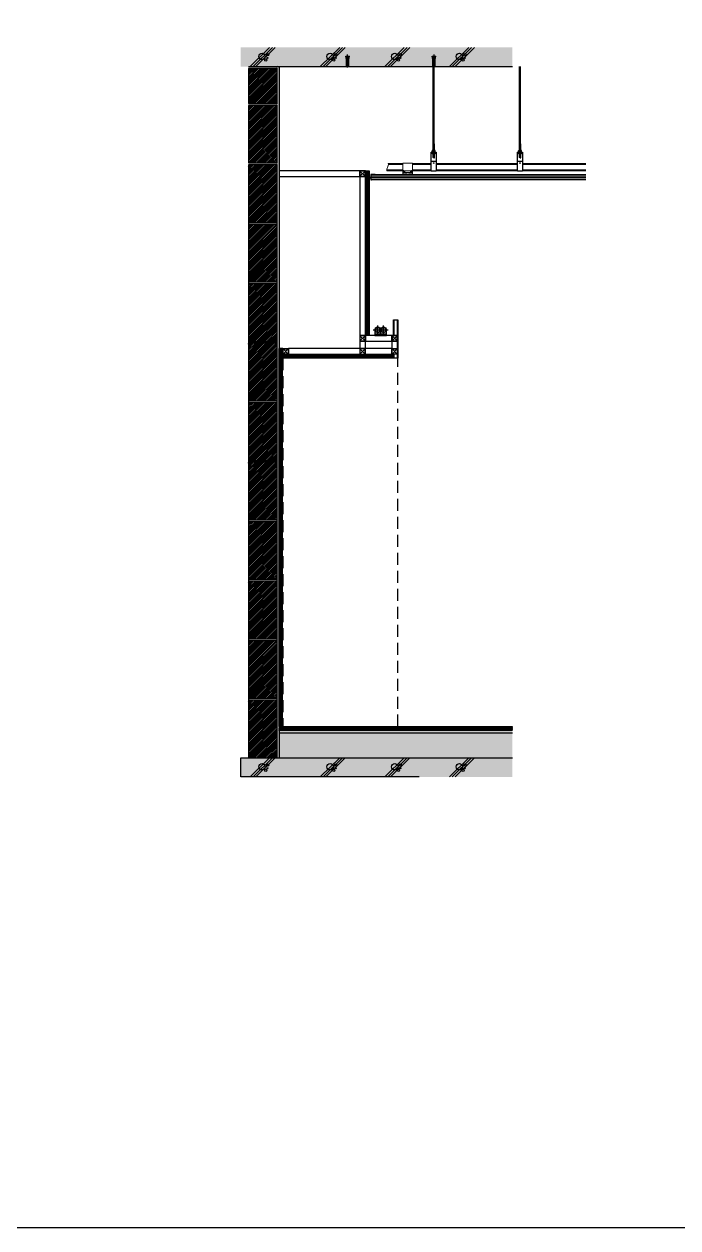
# Model space of a CAD drawing. Header units: millimetres. Extents: x -223175 to 287756, y -120611 to 352956.
# Drawn here: x 266269 to 269676, y 77684 to 83958 of the extents above; entities that cross this region are included whole.
import ezdxf
from ezdxf.lldxf.tags import DXFTag

# ---------------------------------------------------------------- set-up
doc = ezdxf.new("R2010")
doc.units = ezdxf.units.MM
doc.header["$LTSCALE"] = 50
doc.linetypes.add('DASHED2', pattern=[0.375, 0.25, -0.125])
doc.linetypes.add('HIDDEN2', pattern=[0.1875, 0.125, -0.0625])
doc.layers.get('DEFPOINTS').update_dxf_attribs({"color": 108})
for name, color, linetype in [('(IN)E-TEXT', 7, 'Continuous'), ('+Detail-line', 7, 'Continuous'), ('1', 1, 'CENTER'), ('10-HAT-EL', 253, 'Continuous'), ('10-LINE-EL', 3, 'Continuous'), ('COL', 2, 'Continuous'), ('CON', 2, 'Continuous'), ('CONC', 2, 'Continuous'), ('DE-251', 251, 'Continuous'), ('DE-253', 253, 'Continuous'), ('DE-DETAIL 4', 1, 'Continuous'), ('DE-DETAIL 5', 8, 'Continuous'), ('DE-F FIN', 7, 'Continuous'), ('DE_ETC', 250, 'Continuous'), ('DETAIL', 7, 'Continuous'), ('DETAIL-HAT', 252, 'Continuous'), ('ELE-HAT', 253, 'Continuous'), ('FIN', 5, 'Continuous'), ('I-CO-TEXT', 4, 'Continuous'), ('I-F-FIN', 144, 'Continuous'), ('I-HAT', 8, 'Continuous'), ('K-DETAIL', 6, 'Continuous'), ('plus-타일hat', 251, 'Continuous'), ('SC-FIN(G.B)', 4, 'Continuous'), ('SC-FIN(TILE)', 3, 'Continuous'), ('SC-HAT', 8, 'Continuous'), ('줄눈', 8, 'Continuous')]:
    doc.layers.add(name, color=color, linetype=linetype)
tags = doc.linetypes.add('CENTER', pattern=[50.8, 31.75, -6.35, 6.35, -6.35]).pattern_tags.tags
tags[10:11] = [DXFTag(74, 4), DXFTag(75, 0), DXFTag(340, '0'), DXFTag(46, 1.0), DXFTag(50, 0.0), DXFTag(44, 0.0), DXFTag(45, 0.0)]
tags[8:9] = [DXFTag(74, 4), DXFTag(75, 0), DXFTag(340, '0'), DXFTag(46, 1.0), DXFTag(50, 0.0), DXFTag(44, 0.0), DXFTag(45, 0.0)]
tags[6:7] = [DXFTag(74, 4), DXFTag(75, 0), DXFTag(340, '0'), DXFTag(46, 1.0), DXFTag(50, 0.0), DXFTag(44, 0.0), DXFTag(45, 0.0)]
tags[4:5] = [DXFTag(74, 4), DXFTag(75, 0), DXFTag(340, '0'), DXFTag(46, 1.0), DXFTag(50, 0.0), DXFTag(44, 0.0), DXFTag(45, 0.0)]
pattern_1 = [(37.5, (337, -3), (-0.25197, 7.7073), [0, -6.08, 0, -6.8, 0, -6.5]), (7.5, (337, -3), (7.0791, 11.28858), [0, -3.28, 0, -5.48, 0, -2.1]), (327.5, (332.08, -3), (12.45657, 0.02264), [0, -2, 0, -7.2, 0, -9.4]), (317.5, (332.08, -3), (12.0245, 3.5107), [0, -1, 0, -4.72, 0, -5.4])]
pattern_2 = [(37.5, (619.0503, -3), (-0.251973, 7.707295), [0, -6.08, 0, -6.8, 0, -6.5]), (7.5, (619.05, -3), (7.0791, 11.28858), [0, -3.28, 0, -5.48, 0, -2.1]), (327.5, (614.1303, -3), (12.45657, 0.022636), [0, -2, 0, -7.2, 0, -9.4]), (317.5, (614.13, -3), (12.0245, 3.5107), [0, -1, 0, -4.72, 0, -5.4])]

# ---------------------------------------------------------------- blocks, each defined once
blk = doc.blocks.new('A$C02406135')
at = {"layer": 'DE-251'}
for p, q in [((9, 0), (9, 67.6)), ((18, 58.9), (0, 58.9)), ((3, 40.9), (0, 58.9)), ((3, 12.9), (3, 40.9)), ((15, 40.9), (3, 40.9)), ((15, 12.9), (3, 12.9)), ((3, 4.9), (3, 10.9)), ((15, 10.9), (3, 10.9)), ((15, 4.9), (3, 4.9)), ((4, 10.9), (4, 12.9)), ((9, 40.9), (7, 58.9)), ((9, 40.9), (11, 58.9)), ((14, 10.9), (14, 12.9)), ((15, 40.9), (18, 58.9)), ((15, 12.9), (15, 40.9)), ((15, 4.9), (15, 10.9))]:
    blk.add_line(p, q, dxfattribs=at)
blk = doc.blocks.new('STL30')
at = {"layer": 'DE-DETAIL 4'}
blk.add_lwpolyline([(0, 0), (30, 0), (30, 30), (0, 30)], close=True, dxfattribs=at)
at = {"layer": 'DE-DETAIL 5'}
for p, q in [((28.4, 1.6), (1.6, 28.4)), ((1.6, 1.6), (28.4, 28.4))]:
    blk.add_line(p, q, dxfattribs=at)
blk.add_lwpolyline([(1.6, 1.6), (28.4, 1.6), (28.4, 28.4), (1.6, 28.4)], close=True, dxfattribs=at)
blk = doc.blocks.new('*U2544')
at = {"layer": 'DETAIL-HAT', "ltscale": 1.5}
h = blk.add_hatch(dxfattribs=at)
h.set_pattern_fill('AR-SAND', color=8, scale=4)
h.set_pattern_definition(pattern_1)
h.paths.add_polyline_path([(0, 9.5), (577, 9.5), (577, 0), (0, 0)])
at = {"color": 0}
blk.add_lwpolyline([(0, 9.5), (577, 9.5), (577, 0), (0, 0)], close=True, dxfattribs=at)
at = {"layer": 'DETAIL-HAT'}
for p, q in [((0, 7.5), (577, 7.5)), ((0, 2), (577, 2))]:
    blk.add_line(p, q, dxfattribs=at)
blk = doc.blocks.new('*U2545')
at = {"layer": 'DETAIL-HAT', "ltscale": 1.5}
h = blk.add_hatch(dxfattribs=at)
h.set_pattern_fill('AR-SAND', color=8, scale=4)
h.set_pattern_definition(pattern_1)
h.paths.add_polyline_path([(0, 9.5), (577, 9.5), (577, 0), (0, 0)])
at = {"color": 0}
blk.add_lwpolyline([(0, 9.5), (577, 9.5), (577, 0), (0, 0)], close=True, dxfattribs=at)
at = {"layer": 'DETAIL-HAT'}
for p, q in [((0, 7.5), (577, 7.5)), ((0, 2), (577, 2))]:
    blk.add_line(p, q, dxfattribs=at)
blk = doc.blocks.new('*U2546')
at = {"layer": 'DETAIL-HAT', "ltscale": 1.5}
h = blk.add_hatch(dxfattribs=at)
h.set_pattern_fill('AR-SAND', color=8, scale=4)
h.set_pattern_definition(pattern_2)
h.paths.add_polyline_path([(0, 9.5), (859.1, 9.5), (859.1, 0), (0, 0)])
at = {"color": 0}
blk.add_lwpolyline([(0, 9.5), (859.1, 9.5), (859.1, 0), (0, 0)], close=True, dxfattribs=at)
at = {"layer": 'DETAIL-HAT'}
for p, q in [((0, 7.5), (859.1, 7.5)), ((0, 2), (859.1, 2))]:
    blk.add_line(p, q, dxfattribs=at)
blk = doc.blocks.new('*U2547')
at = {"layer": 'DETAIL-HAT', "ltscale": 1.5}
h = blk.add_hatch(dxfattribs=at)
h.set_pattern_fill('AR-SAND', color=8, scale=4)
h.set_pattern_definition(pattern_2)
h.paths.add_polyline_path([(0, 9.5), (859.1, 9.5), (859.1, 0), (0, 0)])
at = {"color": 0}
blk.add_lwpolyline([(0, 9.5), (859.1, 9.5), (859.1, 0), (0, 0)], close=True, dxfattribs=at)
at = {"layer": 'DETAIL-HAT'}
for p, q in [((0, 7.5), (859.1, 7.5)), ((0, 2), (859.1, 2))]:
    blk.add_line(p, q, dxfattribs=at)
blk = doc.blocks.new('ERATYAEYE5')
at = {"layer": 'DE_ETC', "color": 8}
for p, q in [((178335.8, -128517.7), (178335.8, -128474.4)), ((178359.5, -128497.7), (178312.1, -128497.7))]:
    blk.add_line(p, q, dxfattribs=at)
at = {"layer": 'DE_ETC', "color": 5}
for p, q in [((178320.8, -128526.8), (178320.8, -128497.7)), ((178350.8, -128526.8), (178320.8, -128526.8)), ((178350.8, -128497.7), (178350.8, -128526.8))]:
    blk.add_line(p, q, dxfattribs=at)
at = {"layer": 'DE_ETC', "color": 1}
blk.add_line((178350.8, -128518), (178320.8, -128518), dxfattribs=at)
blk.add_circle((178335.8, -128497.7), 13.2, dxfattribs=at)
at = {"layer": 'DE_ETC', "color": 9}
blk.add_circle((178335.8, -128497.7), 12.4, dxfattribs=at)
at = {"layer": 'DE_ETC', "color": 5}
blk.add_arc((178335.8, -128497.7), 15, 0, 180, dxfattribs=at)

msp = doc.modelspace()

# ---------------------------------------------------------------- hatches: boundary and pattern name
h = msp.add_hatch()
h.set_pattern_fill('AR-SAND', color=8, scale=0.1, style=0)
h.set_pattern_definition([(37.5, (2703.968, 392405.6396), (-0.16000313, 4.894132373), [0, -3.8608, 0, -4.318, 0, -4.1275]), (7.5, (2703.968, 392405.6396), (4.49523283, 7.16825101), [0, -2.0828, 0, -3.4798, 0, -1.3335]), (327.5, (2700.844, 392405.6396), (7.909923702, 0.014371847), [0, -1.27, 0, -4.572, 0, -5.969]), (317.5, (2700.844, 392405.6396), (7.63556452, 2.22929323), [0, -0.635, 0, -2.9972, 0, -3.429])])
h.paths.add_polyline_path([(268813.1983, 80276.5695), (267597.5909, 80276.5695), (267597.5909, 80264.5695), (268813.1983, 80264.5695)])
at = {"layer": '10-HAT-EL'}
h = msp.add_hatch(dxfattribs=at)
h.set_pattern_fill('AR-SAND', color=256, scale=0.3, style=0)
h.set_pattern_definition([(37.5, (268050.521, 73352.355), (-0.48001, 14.682397), [0, -11.5824, 0, -12.954, 0, -12.3825]), (7.5, (268050.521, 73352.355), (13.4857, 21.504753), [0, -6.2484, 0, -10.4394, 0, -4.0005]), (327.5, (268041.148, 73352.355), (23.729771, 0.043116), [0, -3.81, 0, -13.716, 0, -17.907]), (317.5, (268041.148, 73352.355), (22.906694, 6.68788), [0, -1.905, 0, -8.9916, 0, -10.287])])
h.paths.add_polyline_path([(267587.5909, 83159.4695), (267587.5909, 83736.8766), (267597.5903, 83736.8766), (267597.5903, 83159.4695), (267597.5903, 80134.5621), (267587.5909, 80134.562)])
h = msp.add_hatch(dxfattribs=at)
h.set_pattern_fill('AR-SAND', color=256, scale=0.3, style=0)
h.set_pattern_definition([(37.5, (268050.521, 74399.905), (-0.48001, 14.682397), [0, -11.5824, 0, -12.954, 0, -12.3825]), (7.5, (268050.521, 74399.905), (13.4857, 21.50475), [0, -6.2484, 0, -10.4394, 0, -4.0005]), (327.5, (268041.148, 74399.905), (23.72977, 0.043116), [0, -3.81, 0, -13.716, 0, -17.907]), (317.5, (268041.148, 74399.905), (22.906694, 6.68788), [0, -1.905, 0, -8.9916, 0, -10.287])])
h.paths.add_polyline_path([(267597.5909, 80134.5659), (267597.591, 80264.5695), (268813.1983, 80264.5695), (268813.1983, 80134.5659)])
at = {"layer": 'I-F-FIN'}
h = msp.add_hatch(color=250, dxfattribs=at)
edge = h.paths.add_edge_path()
edge.add_line((268067.4902, 83194.0195), (268066.5902, 83194.0195))
edge.add_line((268066.5902, 83194.0195), (268066.5902, 83157.0195))
edge.add_line((268066.5902, 83157.0195), (268076.5902, 83157.0195))
edge.add_line((268076.5902, 83157.0195), (268076.5902, 83147.0195))
edge.add_line((268076.5902, 83147.0195), (268079.5902, 83147.0195))
edge.add_line((268079.5902, 83147.0195), (268079.5902, 83147.5195))
edge.add_line((268079.5902, 83147.5195), (268079.0127, 83147.5195))
edge.add_arc((268079.6833, 83149.818), 2.3944, 226.78440563, 253.73538423, ccw=False)
edge.add_arc((268079.3802, 83149.4095), 1.89, 180, 225, ccw=False)
edge.add_line((268077.4902, 83149.4095), (268077.4902, 83174.0195))
edge.add_line((268077.4902, 83174.0195), (268098.5902, 83174.0195))
edge.add_line((268098.5902, 83174.0195), (268098.5902, 83174.9195))
edge.add_line((268098.5902, 83174.9195), (268076.5902, 83174.9195))
edge.add_line((268076.5902, 83174.9195), (268076.5902, 83157.9195))
edge.add_line((268076.5902, 83157.9195), (268067.4902, 83157.9195))
edge.add_line((268067.4902, 83157.9195), (268067.4902, 83194.0195))
at = {"layer": 'I-HAT'}
h = msp.add_hatch(dxfattribs=at)
h.set_pattern_fill('ANSI31', color=256, scale=2, angle=180, style=0)
h.set_pattern_definition([(225, (227115.1257, 58922.6236), (4.4901281, -4.4901281), [])])
h.paths.add_polyline_path([(267587.5909, 83726.8766), (267437.5909, 83726.8766), (267437.5909, 83544.4626), (267587.5909, 83544.4626)])
h = msp.add_hatch(dxfattribs=at)
h.set_pattern_fill('ANSI31', color=256, scale=2, angle=180, style=0)
h.set_pattern_definition([(225, (227115.1257, 58612.6326), (4.4901281, -4.4901281), [])])
h.paths.add_polyline_path([(267587.5909, 83534.4626), (267437.5909, 83534.4626), (267437.5909, 83234.4716), (267587.5909, 83234.4716)])
h = msp.add_hatch(dxfattribs=at)
h.set_pattern_fill('ANSI31', color=256, scale=2, angle=180, style=0)
h.set_pattern_definition([(225, (227115.1257, 58302.6416), (4.4901281, -4.4901281), [])])
h.paths.add_polyline_path([(267587.5909, 83224.4716), (267437.5909, 83224.4716), (267437.5909, 82924.4807), (267587.5909, 82924.4807)])
h = msp.add_hatch(dxfattribs=at)
h.set_pattern_fill('ANSI31', color=256, scale=2, angle=180, style=0)
h.set_pattern_definition([(225, (227115.1257, 57992.6507), (4.4901281, -4.4901281), [])])
h.paths.add_polyline_path([(267587.5909, 82914.4807), (267437.5909, 82914.4807), (267437.5909, 82614.4897), (267587.5909, 82614.4897)])
h = msp.add_hatch(dxfattribs=at)
h.set_pattern_fill('ANSI31', color=256, scale=2, angle=180, style=0)
h.set_pattern_definition([(225, (227115.1257, 57682.6597), (4.4901281, -4.4901281), [])])
h.paths.add_polyline_path([(267587.5909, 82604.4897), (267437.5909, 82604.4897), (267437.5909, 82304.4987), (267587.5909, 82304.4987)])
h = msp.add_hatch(dxfattribs=at)
h.set_pattern_fill('ANSI31', color=256, scale=2, angle=180, style=0)
h.set_pattern_definition([(225, (227115.1257, 57372.6687), (4.4901281, -4.4901281), [])])
h.paths.add_polyline_path([(267587.5909, 82294.4987), (267437.5909, 82294.4987), (267437.5909, 81994.5077), (267587.5909, 81994.5077)])
h = msp.add_hatch(dxfattribs=at)
h.set_pattern_fill('ANSI31', color=256, scale=2, angle=180, style=0)
h.set_pattern_definition([(225, (227115.1257, 57062.6777), (4.4901281, -4.4901281), [])])
h.paths.add_polyline_path([(267587.5909, 81984.5077), (267437.5909, 81984.5077), (267437.5909, 81684.5167), (267587.5909, 81684.5167)])
h = msp.add_hatch(dxfattribs=at)
h.set_pattern_fill('ANSI31', color=256, scale=2, angle=180, style=0)
h.set_pattern_definition([(225, (227115.1257, 56752.6867), (4.4901281, -4.4901281), [])])
h.paths.add_polyline_path([(267587.5909, 81674.5167), (267437.5909, 81674.5167), (267437.5909, 81374.5257), (267587.5909, 81374.5257)])
h = msp.add_hatch(dxfattribs=at)
h.set_pattern_fill('ANSI31', color=256, scale=2, angle=180, style=0)
h.set_pattern_definition([(225, (227115.1257, 56442.6957), (4.4901281, -4.4901281), [])])
h.paths.add_polyline_path([(267587.5909, 81364.5257), (267437.5909, 81364.5257), (267437.5909, 81064.5347), (267587.5909, 81064.5347)])
h = msp.add_hatch(dxfattribs=at)
h.set_pattern_fill('ANSI31', color=256, scale=2, angle=180, style=0)
h.set_pattern_definition([(225, (227115.1257, 56132.705), (4.4901281, -4.4901281), [])])
h.paths.add_polyline_path([(267587.5909, 81054.5347), (267437.5909, 81054.5347), (267437.5909, 80754.5437), (267587.5909, 80754.5437)])
h = msp.add_hatch(dxfattribs=at)
h.set_pattern_fill('ANSI31', color=256, scale=2, angle=180, style=0)
h.set_pattern_definition([(225, (227115.1257, 55822.714), (4.4901281, -4.4901281), [])])
h.paths.add_polyline_path([(267587.5909, 80744.5437), (267437.5909, 80744.5437), (267437.5909, 80444.5527), (267587.5909, 80444.5527)])
h = msp.add_hatch(dxfattribs=at)
h.set_pattern_fill('ANSI31', color=256, scale=2, angle=180, style=0)
h.set_pattern_definition([(225, (227115.1257, 55512.723), (4.4901281, -4.4901281), [])])
h.paths.add_polyline_path([(267587.5909, 80434.5527), (267437.5909, 80434.5527), (267437.5909, 80134.5617), (267587.5909, 80134.5617)])
at = {"layer": 'SC-FIN(G.B)'}
h = msp.add_hatch(dxfattribs=at)
h.set_pattern_fill('AR-SAND', color=8, scale=2, style=0)
h.set_pattern_definition([(37.5, (-166586.732, 730972.44), (-0.125986716, 3.853647538), [0, -3.04, 0, -3.4, 0, -3.25]), (7.5, (-166586.732, 730972.44), (3.53955341, 5.64429213), [0, -1.64, 0, -2.74, 0, -1.05]), (327.5, (-166589.192, 730972.44), (6.228283724, 0.011318107), [0, -1, 0, -3.6, 0, -4.7]), (317.5, (-166589.192, 730972.44), (6.01225321, 1.75535113), [0, -0.5, 0, -2.36, 0, -2.7])])
h.paths.add_polyline_path([(268077.4902, 83174.0195), (269196.6976, 83174.0195), (269196.6976, 83149.0195), (268077.4902, 83149.0195)])
at = {"layer": 'SC-HAT', "ltscale": 2}
h = msp.add_hatch(dxfattribs=at)
h.set_pattern_fill('ANSI32', color=251, scale=10, angle=270, style=0)
h.set_pattern_definition([(315, (-376.663, 188929.9565), (2.65165043, 2.65165043), []), (315, (-376.663, 188928.1888), (2.65165043, 2.65165043), [])])
h.paths.add_polyline_path([(268813.1983, 80296.5695), (267597.5909, 80296.5695), (267597.5909, 80276.5695), (268813.1983, 80276.5695)])

# ---------------------------------------------------------------- linework, layer by layer
at = {"layer": '(IN)E-TEXT', "color": 251, "ltscale": 200}
msp.add_lwpolyline([(268327.5901, 80034.5685), (267397.5919, 80034.5607), (267397.5919, 80134.5607), (268813.1983, 80134.571)], dxfattribs=at)
at = {"layer": '+Detail-line', "color": 252}
for points in [[(267587.5909, 80306.6421, -0.001439632), (267587.5909, 80306.5701)], [(267587.5909, 80197.8243, -0.001439632), (267587.5909, 80197.7523)]]:
    msp.add_lwpolyline(points, format="xyb", dxfattribs=at)
at = {"color": 3}
for points in [[(267437.5909, 83544.4626), (267587.5909, 83544.4626), (267587.5909, 83726.8766), (267437.5909, 83726.8766)], [(267437.5909, 83234.4716), (267587.5909, 83234.4716), (267587.5909, 83534.4626), (267437.5909, 83534.4626)], [(267437.5909, 82924.4807), (267587.5909, 82924.4807), (267587.5909, 83224.4716), (267437.5909, 83224.4716)], [(267437.5909, 82614.4897), (267587.5909, 82614.4897), (267587.5909, 82914.4807), (267437.5909, 82914.4807)], [(267437.5909, 82304.4987), (267587.5909, 82304.4987), (267587.5909, 82604.4897), (267437.5909, 82604.4897)], [(267437.5909, 81994.5077), (267587.5909, 81994.5077), (267587.5909, 82294.4987), (267437.5909, 82294.4987)], [(267437.5909, 81684.5167), (267587.5909, 81684.5167), (267587.5909, 81984.5077), (267437.5909, 81984.5077)], [(267437.5909, 81374.5257), (267587.5909, 81374.5257), (267587.5909, 81674.5167), (267437.5909, 81674.5167)], [(267437.5909, 81064.5347), (267587.5909, 81064.5347), (267587.5909, 81364.5257), (267437.5909, 81364.5257)], [(267437.5909, 80754.5437), (267587.5909, 80754.5437), (267587.5909, 81054.5347), (267437.5909, 81054.5347)], [(267437.5909, 80444.5527), (267587.5909, 80444.5527), (267587.5909, 80744.5437), (267437.5909, 80744.5437)], [(267437.5909, 80134.5617), (267587.5909, 80134.5617), (267587.5909, 80434.5527), (267437.5909, 80434.5527)]]:
    msp.add_lwpolyline(points, close=True, dxfattribs=at)
at = {"layer": '1', "color": 8}
for p, q in [((267447.5018, 83736.8766), (267548.4997, 83836.6765)), ((267461.9642, 83736.8766), (267562.9621, 83836.6765)), ((267476.4265, 83736.8766), (267577.4244, 83836.6765)), ((267812.4138, 83736.8766), (267913.4117, 83836.6765)), ((267826.8761, 83736.8766), (267927.874, 83836.6765)), ((267841.3385, 83736.8766), (267942.3364, 83836.6765)), ((268148.9992, 83736.8766), (268249.9971, 83836.6765)), ((268163.4616, 83736.8766), (268264.4595, 83836.6765)), ((268177.9239, 83736.8766), (268278.9218, 83836.6765)), ((268485.5847, 83736.8766), (268586.5826, 83836.6765)), ((268500.0471, 83736.8766), (268601.045, 83836.6765)), ((268514.5094, 83736.8766), (268615.5073, 83836.6765)), ((267447.5018, 80034.7698), (267548.4997, 80134.5697)), ((267461.9642, 80034.7698), (267562.9621, 80134.5697)), ((267476.4265, 80034.7698), (267577.4244, 80134.5697)), ((267812.4138, 80034.7698), (267913.4117, 80134.5697)), ((267826.8761, 80034.7698), (267927.874, 80134.5697)), ((267841.3385, 80034.7698), (267942.3364, 80134.5697)), ((268148.9992, 80034.7698), (268249.9971, 80134.5697)), ((268163.4616, 80034.7698), (268264.4595, 80134.5697)), ((268177.9239, 80034.7698), (268278.9218, 80134.5697)), ((268485.5847, 80034.7698), (268586.5826, 80134.5697)), ((268500.0471, 80034.7698), (268601.045, 80134.5697)), ((268514.5094, 80034.7698), (268615.5073, 80134.5697))]:
    msp.add_line(p, q, dxfattribs=at)
for centre, radius in [((267508.851, 83789.6304), 16.5542), ((267528.1642, 83770.9384), 5.5181), ((267537.9741, 83798.8232), 5.5181), ((267537.9741, 83781.9697), 2.7578), ((267863.7629, 83789.6309), 16.5542), ((267883.0762, 83770.9389), 5.5181), ((267892.8861, 83798.8237), 5.5181), ((267892.8861, 83781.9703), 2.7578), ((268200.3484, 83789.6309), 16.5542), ((268219.6616, 83770.9389), 5.5181), ((268229.4715, 83798.8237), 5.5181), ((268229.4715, 83781.9703), 2.7578), ((268536.9339, 83789.6309), 16.5542), ((268556.2471, 83770.9389), 5.5181), ((268566.057, 83798.8237), 5.5181), ((268566.057, 83781.9703), 2.7578), ((267508.851, 80087.5235), 16.5542), ((267528.1642, 80068.8315), 5.5181), ((267537.9741, 80096.7163), 5.5181), ((267537.9741, 80079.8629), 2.7578), ((267863.7629, 80087.5241), 16.5542), ((267883.0762, 80068.8321), 5.5181), ((267892.8861, 80096.7169), 5.5181), ((267892.8861, 80079.8634), 2.7578), ((268200.3484, 80087.5241), 16.5542), ((268219.6616, 80068.8321), 5.5181), ((268229.4715, 80096.7169), 5.5181), ((268229.4715, 80079.8634), 2.7578), ((268536.9339, 80087.5241), 16.5542), ((268556.2471, 80068.8321), 5.5181), ((268566.057, 80096.7169), 5.5181), ((268566.057, 80079.8634), 2.7578)]:
    msp.add_circle(centre, radius, dxfattribs=at)
at = {"layer": '10-LINE-EL'}
msp.add_lwpolyline([(268067.4902, 83194.0195), (268066.5902, 83194.0195), (268066.5902, 83157.0195), (268076.5902, 83157.0195), (268076.5902, 83147.0195), (268079.5902, 83147.0195), (268079.5902, 83147.5195), (268079.0127, 83147.5195, -0.118140913), (268078.0437, 83148.073, -0.198912367), (268077.4902, 83149.4095), (268077.4902, 83174.0195), (268098.5902, 83174.0195), (268098.5902, 83174.9195), (268076.5902, 83174.9195), (268076.5902, 83157.9195), (268067.4902, 83157.9195)], format="xyb", close=True, dxfattribs=at)
at = {"layer": 'COL', "color": 8}
msp.add_line((267597.5901, 83736.8766), (267597.5903, 80134.5621), dxfattribs=at)
at = {"layer": 'CON'}
msp.add_line((267437.5909, 83736.8766), (268813.1983, 83736.8766), dxfattribs=at)
at = {"layer": 'CONC'}
msp.add_line((267397.5919, 80134.5607), (268813.1983, 80134.571), dxfattribs=at)
at = {"layer": 'DE-253'}
for points in [[(267605.0902, 82267.1698), (267605.0902, 80296.5695), (267599.5902, 80296.5695), (267599.5902, 82267.1698)], [(267614.5902, 82267.1698), (267614.5902, 80296.5695), (267609.0902, 80296.5695), (267609.0902, 82267.1698)]]:
    msp.add_lwpolyline(points, dxfattribs=at)
at = {"layer": 'DE-DETAIL 4'}
for points in [[(268017.5902, 83164.0194), (268017.5902, 83194.0195), (267597.5902, 83194.0194), (267597.5902, 83164.0194)], [(268017.5902, 82267.1698), (268047.5902, 82267.1698), (268047.5902, 83164.0195), (268017.5902, 83164.0195)], [(268184.9876, 82304.9694), (268184.9876, 82334.9694), (268047.5902, 82334.9694), (268047.5902, 82304.9694)], [(268184.9876, 82237.1698), (268184.9876, 82267.1698), (267646.5902, 82267.1698), (267646.5902, 82237.1698)], [(268184.9876, 82267.1698), (268214.9876, 82267.1698), (268214.9876, 82304.9691), (268184.9876, 82304.9691)]]:
    msp.add_lwpolyline(points, close=True, dxfattribs=at)
at = {"layer": 'DE-F FIN', "color": 4}
msp.add_lwpolyline([(268193.5902, 82235.5695), (268168.5902, 82235.5695), (268168.5902, 82237.1695), (268195.1902, 82237.1695), (268195.1902, 82218.1695), (268214.9902, 82218.1695), (268214.9902, 82414.9695), (268195.1902, 82414.9695), (268195.1902, 82334.9694), (268168.5902, 82334.9694), (268168.5902, 82336.5695), (268193.5902, 82336.5694), (268193.5902, 82416.5695), (268216.5902, 82416.5695), (268216.5902, 82216.5695), (268193.5902, 82216.5695)], close=True, dxfattribs=at)
at = {"layer": 'DE-F FIN'}
for points in [[(268168.5902, 82334.9694), (268168.5902, 82336.5695)], [(268168.5902, 82237.1695), (268168.5902, 82235.5695)]]:
    msp.add_lwpolyline(points, dxfattribs=at)
at = {"layer": 'DEFPOINTS'}
msp.add_lwpolyline([(267437.5909, 80134.5617), (267587.5909, 80134.5617), (267587.5909, 83224.4716), (267437.5909, 83224.4716)], close=True, dxfattribs=at)
at = {"layer": 'DETAIL', "color": 8, "linetype": 'Continuous'}
for p, q in [((268400.0945, 83264.0317), (268400.0945, 83736.8766)), ((268406.0945, 83264.0317), (268406.0945, 83736.8766)), ((268850.0945, 83264.0317), (268850.0945, 83736.8766)), ((268856.0945, 83264.0317), (268856.0945, 83736.8766)), ((268407.2454, 83335.0195), (268398.8687, 83335.0195)), ((268400.0945, 83335.0195), (268400.0945, 83342.5424)), ((268400.0945, 83334.0218), (268401.6609, 83335.0195)), ((268400.0945, 83332.2434), (268404.4532, 83335.0195)), ((268400.0945, 83330.465), (268406.0945, 83334.2865)), ((268400.0945, 83328.6866), (268406.0945, 83332.5081)), ((268400.0945, 83326.9082), (268406.0945, 83330.7297)), ((268400.0945, 83325.1298), (268406.0945, 83328.9512)), ((268400.0945, 83323.3514), (268406.0945, 83327.1728)), ((268400.0945, 83321.573), (268406.0945, 83325.3944)), ((268400.0945, 83319.8012), (268406.0945, 83323.6226)), ((268400.0945, 83318.0228), (268406.0945, 83321.8442)), ((268406.0945, 83335.0195), (268406.0945, 83342.5424)), ((268857.2454, 83335.0195), (268848.8687, 83335.0195)), ((268850.0945, 83335.0195), (268850.0945, 83342.5424)), ((268850.0945, 83334.0218), (268851.6609, 83335.0195)), ((268850.0945, 83332.2434), (268854.4532, 83335.0195)), ((268850.0945, 83330.465), (268856.0945, 83334.2865)), ((268850.0945, 83328.6866), (268856.0945, 83332.5081)), ((268850.0945, 83326.9082), (268856.0945, 83330.7297)), ((268850.0945, 83325.1298), (268856.0945, 83328.9512)), ((268850.0945, 83323.3514), (268856.0945, 83327.1728)), ((268850.0945, 83321.573), (268856.0945, 83325.3944)), ((268850.0945, 83319.8012), (268856.0945, 83323.6226)), ((268850.0945, 83318.0228), (268856.0945, 83321.8442)), ((268856.0945, 83335.0195), (268856.0945, 83342.5424)), ((268395.5945, 83292.0195), (268395.5945, 83298.0195)), ((268395.5945, 83288.5195), (268395.5945, 83282.5195)), ((268400.0945, 83316.2444), (268406.0945, 83320.0658)), ((268400.0945, 83314.466), (268406.0945, 83318.2874)), ((268400.0945, 83312.6875), (268406.0945, 83316.509)), ((268400.0945, 83310.9091), (268406.0945, 83314.7306)), ((268400.0945, 83309.1307), (268406.0945, 83312.9522)), ((268400.0945, 83307.3523), (268406.0945, 83311.1738)), ((268400.0945, 83305.5739), (268406.0945, 83309.3954)), ((268400.0945, 83303.7955), (268406.0945, 83307.617)), ((268400.0945, 83301.7611), (268406.0945, 83305.5825)), ((268400.0945, 83299.9827), (268406.0945, 83303.8041)), ((268406.0945, 83276.5653), (268400.0945, 83280.3867)), ((268406.0945, 83274.7869), (268400.0945, 83278.6083)), ((268406.0945, 83273.0085), (268400.0945, 83276.8299)), ((268406.0945, 83271.2301), (268400.0945, 83275.0515)), ((268406.0945, 83269.4517), (268400.0945, 83273.2731)), ((268406.0945, 83267.6733), (268400.0945, 83271.4947)), ((268406.0945, 83265.8949), (268400.0945, 83269.7163)), ((268406.0945, 83263.8604), (268400.0945, 83267.6819)), ((268406.0945, 83262.082), (268400.0945, 83265.9035)), ((268406.0945, 83278.3437), (268400.3394, 83282.0092)), ((268400.5945, 83298.0195), (268400.5945, 83292.0195)), ((268400.5945, 83282.5195), (268400.5945, 83288.5195)), ((268406.0945, 83302.0257), (268401.5623, 83299.0195)), ((268406.0945, 83280.1221), (268403.9006, 83281.5195)), ((268406.0945, 83300.2473), (268404.152, 83299.0195)), ((268406.6928, 83281.5195), (268405.4806, 83282.2915)), ((268405.5945, 83298.0195), (268405.5945, 83292.0195)), ((268405.5945, 83282.5195), (268405.5945, 83288.5195)), ((268410.5945, 83292.0195), (268410.5945, 83298.0195)), ((268410.5945, 83288.5195), (268410.5945, 83282.5195)), ((268845.5945, 83292.0195), (268845.5945, 83298.0195)), ((268845.5945, 83288.5195), (268845.5945, 83282.5195)), ((268850.0945, 83316.2444), (268856.0945, 83320.0658)), ((268850.0945, 83314.466), (268856.0945, 83318.2874)), ((268850.0945, 83312.6875), (268856.0945, 83316.509)), ((268850.0945, 83310.9091), (268856.0945, 83314.7306)), ((268850.0945, 83309.1307), (268856.0945, 83312.9522)), ((268850.0945, 83307.3523), (268856.0945, 83311.1738)), ((268850.0945, 83305.5739), (268856.0945, 83309.3954)), ((268850.0945, 83303.7955), (268856.0945, 83307.617)), ((268850.0945, 83301.7611), (268856.0945, 83305.5825)), ((268850.0945, 83299.9827), (268856.0945, 83303.8041)), ((268856.0945, 83276.5653), (268850.0945, 83280.3867)), ((268856.0945, 83274.7869), (268850.0945, 83278.6083)), ((268856.0945, 83273.0085), (268850.0945, 83276.8299)), ((268856.0945, 83271.2301), (268850.0945, 83275.0515)), ((268856.0945, 83269.4517), (268850.0945, 83273.2731)), ((268856.0945, 83267.6733), (268850.0945, 83271.4947)), ((268856.0945, 83265.8949), (268850.0945, 83269.7163)), ((268856.0945, 83263.8604), (268850.0945, 83267.6819)), ((268856.0945, 83262.082), (268850.0945, 83265.9035)), ((268856.0945, 83278.3437), (268850.3394, 83282.0092)), ((268850.5945, 83298.0195), (268850.5945, 83292.0195)), ((268850.5945, 83282.5195), (268850.5945, 83288.5195)), ((268856.0945, 83302.0257), (268851.5623, 83299.0195)), ((268856.0945, 83280.1221), (268853.9006, 83281.5195)), ((268856.0945, 83300.2473), (268854.152, 83299.0195)), ((268856.6928, 83281.5195), (268855.4806, 83282.2915)), ((268855.5945, 83298.0195), (268855.5945, 83292.0195)), ((268855.5945, 83282.5195), (268855.5945, 83288.5195)), ((268860.5945, 83292.0195), (268860.5945, 83298.0195)), ((268860.5945, 83288.5195), (268860.5945, 83282.5195)), ((268405.652, 83234.1362), (268400.5749, 83234.1362)), ((268403.1846, 83231.8358), (268403.1846, 83236.5636)), ((268855.652, 83234.1362), (268850.5749, 83234.1362)), ((268853.1846, 83231.8358), (268853.1846, 83236.5636))]:
    msp.add_line(p, q, dxfattribs=at)
at = {"layer": 'DETAIL', "color": 8, "linetype": 'DASHED2', "lineweight": 0, "ltscale": 35}
for p, q in [((268243.235, 83198.0195), (268159.2391, 83198.0195)), ((268243.235, 83226.0195), (268166.9493, 83226.0195)), ((268390.5945, 83226.0195), (268293.235, 83226.0195)), ((268390.5945, 83198.0195), (268293.235, 83198.0195)), ((268840.5945, 83226.0195), (268415.5945, 83226.0195)), ((268840.5945, 83198.0195), (268415.5945, 83198.0195)), ((269196.6966, 83226.0195), (268865.5945, 83226.0195)), ((269196.6966, 83198.0195), (268865.5945, 83198.0195))]:
    msp.add_line(p, q, dxfattribs=at)
at = {"layer": 'DETAIL', "color": 8, "linetype": 'Continuous', "lineweight": 0, "ltscale": 0.5}
for p, q in [((268243.235, 83231.0195), (268166.7596, 83231.0195)), ((268390.5945, 83231.0195), (268293.235, 83231.0195)), ((268840.5945, 83231.0195), (268415.5945, 83231.0195)), ((269196.6966, 83231.0195), (268865.5945, 83231.0195)), ((268243.235, 83193.0195), (268159.5975, 83193.0195)), ((268283.235, 83193.0195), (268253.235, 83193.0195)), ((268390.5945, 83193.0195), (268283.235, 83193.0195)), ((268840.5945, 83193.0195), (268415.5945, 83193.0195)), ((269196.6966, 83193.0195), (268865.5945, 83193.0195))]:
    msp.add_line(p, q, dxfattribs=at)
at = {"layer": 'DETAIL', "color": 8, "linetype": 'Continuous'}
for points in [[(268398.8687, 83335.0195), (268398.5945, 83334.8449), (268400.0945, 83334.0218), (268398.5945, 83333.0665), (268400.0945, 83332.2434), (268398.5945, 83331.2881), (268400.0945, 83330.465), (268398.5945, 83329.5097), (268400.0945, 83328.6866), (268398.5945, 83327.4103), (268400.0945, 83326.9082), (268398.5945, 83325.9528), (268400.0945, 83325.1298), (268398.5945, 83324.1744), (268400.0945, 83323.3514), (268398.5945, 83322.396), (268400.0945, 83321.573), (268398.5945, 83320.6176), (268400.0945, 83319.8012), (268398.5945, 83318.8458), (268400.0945, 83318.0228), (268398.5945, 83317.0674), (268400.0945, 83316.2444), (268398.5945, 83315.289), (268400.0945, 83314.466), (268398.5945, 83313.5106), (268400.0945, 83312.6875), (268398.5945, 83311.7322), (268400.0945, 83310.9091), (268398.5945, 83309.9538), (268400.0945, 83309.1307), (268398.5945, 83308.1754), (268400.0945, 83307.3523), (268398.5945, 83306.397), (268400.0945, 83305.5739), (268398.5945, 83304.6186), (268400.0945, 83303.7955), (268398.5945, 83302.8402), (268400.0945, 83301.7611), (268398.5945, 83300.8057), (268400.0945, 83299.9827), (268398.5323, 83298.9877)], [(268407.2454, 83335.0195), (268406.0945, 83334.2865), (268407.5945, 83333.4634), (268406.3134, 83332.6474), (268407.5945, 83331.685), (268406.0945, 83330.7297), (268407.5945, 83329.9066), (268406.0945, 83328.9512), (268407.5945, 83328.1282), (268406.0945, 83327.1728), (268407.5945, 83326.3498), (268406.0945, 83325.3944), (268407.5945, 83324.578), (268406.0945, 83323.6226), (268407.5945, 83322.7996), (268406.0945, 83321.8442), (268407.5945, 83321.0212), (268406.0945, 83320.0658), (268407.5945, 83319.2428), (268406.0945, 83318.2874), (268407.5945, 83317.4644), (268406.0945, 83316.509), (268407.5945, 83315.686), (268406.0945, 83314.7306), (268407.5945, 83313.9076), (268406.0945, 83312.9522), (268407.5945, 83312.1291), (268406.6364, 83311.5189), (268406.0945, 83311.1738), (268407.4422, 83310.2537), (268406.0945, 83309.3954), (268407.5945, 83308.5723), (268406.0945, 83307.617), (268407.5945, 83306.5379), (268406.0945, 83305.5825), (268407.5945, 83304.7595), (268406.0945, 83303.8041), (268407.5945, 83302.9811), (268406.0945, 83302.0257), (268407.5945, 83301.2027), (268406.0945, 83300.2473), (268407.5945, 83299.4243)], [(268848.8687, 83335.0195), (268848.5945, 83334.8449), (268850.0945, 83334.0218), (268848.5945, 83333.0665), (268850.0945, 83332.2434), (268848.5945, 83331.2881), (268850.0945, 83330.465), (268848.5945, 83329.5097), (268850.0945, 83328.6866), (268848.5945, 83327.4103), (268850.0945, 83326.9082), (268848.5945, 83325.9528), (268850.0945, 83325.1298), (268848.5945, 83324.1744), (268850.0945, 83323.3514), (268848.5945, 83322.396), (268850.0945, 83321.573), (268848.5945, 83320.6176), (268850.0945, 83319.8012), (268848.5945, 83318.8458), (268850.0945, 83318.0228), (268848.5945, 83317.0674), (268850.0945, 83316.2444), (268848.5945, 83315.289), (268850.0945, 83314.466), (268848.5945, 83313.5106), (268850.0945, 83312.6875), (268848.5945, 83311.7322), (268850.0945, 83310.9091), (268848.5945, 83309.9538), (268850.0945, 83309.1307), (268848.5945, 83308.1754), (268850.0945, 83307.3523), (268848.5945, 83306.397), (268850.0945, 83305.5739), (268848.5945, 83304.6186), (268850.0945, 83303.7955), (268848.5945, 83302.8402), (268850.0945, 83301.7611), (268848.5945, 83300.8057), (268850.0945, 83299.9827), (268848.5323, 83298.9877)], [(268857.2454, 83335.0195), (268856.0945, 83334.2865), (268857.5945, 83333.4634), (268856.3134, 83332.6474), (268857.5945, 83331.685), (268856.0945, 83330.7297), (268857.5945, 83329.9066), (268856.0945, 83328.9512), (268857.5945, 83328.1282), (268856.0945, 83327.1728), (268857.5945, 83326.3498), (268856.0945, 83325.3944), (268857.5945, 83324.578), (268856.0945, 83323.6226), (268857.5945, 83322.7996), (268856.0945, 83321.8442), (268857.5945, 83321.0212), (268856.0945, 83320.0658), (268857.5945, 83319.2428), (268856.0945, 83318.2874), (268857.5945, 83317.4644), (268856.0945, 83316.509), (268857.5945, 83315.686), (268856.0945, 83314.7306), (268857.5945, 83313.9076), (268856.0945, 83312.9522), (268857.5945, 83312.1291), (268856.6364, 83311.5189), (268856.0945, 83311.1738), (268857.4422, 83310.2537), (268856.0945, 83309.3954), (268857.5945, 83308.5723), (268856.0945, 83307.617), (268857.5945, 83306.5379), (268856.0945, 83305.5825), (268857.5945, 83304.7595), (268856.0945, 83303.8041), (268857.5945, 83302.9811), (268856.0945, 83302.0257), (268857.5945, 83301.2027), (268856.0945, 83300.2473), (268857.5945, 83299.4243)], [(268410.5945, 83298.0195), (268410.0945, 83299.0195), (268406.0945, 83299.0195), (268405.5945, 83298.0195), (268405.0945, 83299.0195), (268401.0945, 83299.0195), (268400.5945, 83298.0195), (268400.0945, 83299.0195), (268396.0945, 83299.0195), (268395.5945, 83298.0195), (268395.5945, 83292.0195), (268396.0945, 83291.0195), (268400.0945, 83291.0195), (268400.5945, 83292.0195), (268401.0945, 83291.0195), (268405.0945, 83291.0195), (268405.5945, 83292.0195), (268406.0945, 83291.0195), (268410.0945, 83291.0195), (268410.5945, 83292.0195), (268410.5945, 83298.0195)], [(268410.5945, 83282.5195), (268410.0945, 83281.5195), (268406.0945, 83281.5195), (268405.5945, 83282.5195), (268405.0945, 83281.5195), (268401.0945, 83281.5195), (268400.5945, 83282.5195), (268400.0945, 83281.5195), (268396.0945, 83281.5195), (268395.5945, 83282.5195), (268395.5945, 83288.5195), (268396.0945, 83289.5195), (268400.0945, 83289.5195), (268400.5945, 83288.5195), (268401.0945, 83289.5195), (268405.0945, 83289.5195), (268405.5945, 83288.5195), (268406.0945, 83289.5195), (268410.0945, 83289.5195), (268410.5945, 83288.5195), (268410.5945, 83282.5195)], [(268398.5945, 83281.3421), (268400.0945, 83280.3867), (268398.5945, 83279.5637), (268400.0945, 83278.6083), (268398.5945, 83277.7853), (268400.0945, 83276.8299), (268398.5945, 83276.0069), (268400.2153, 83274.9746), (268398.5945, 83274.2285), (268400.0945, 83273.2731), (268398.6037, 83272.4443), (268400.0945, 83271.4947), (268398.5945, 83270.6717), (268400.0945, 83269.7163), (268398.5945, 83268.6372), (268400.0945, 83267.6819), (268398.5945, 83266.8588), (268400.0945, 83265.9035), (268398.5945, 83265.0804), (268400.7255, 83263.7232)], [(268406.6928, 83281.5195), (268407.5945, 83280.9451), (268406.0945, 83280.1221), (268407.5945, 83279.1667), (268406.0945, 83278.3437), (268407.5945, 83277.3883), (268406.0945, 83276.5653), (268407.5945, 83275.6099), (268406.0945, 83274.7869), (268407.5945, 83273.8315), (268406.0945, 83273.0085), (268407.5945, 83272.0531), (268406.0945, 83271.2301), (268407.5945, 83270.2747), (268406.0945, 83269.4517), (268407.5945, 83268.4963), (268406.0945, 83267.6733), (268407.5945, 83266.7179), (268406.0945, 83265.8949), (268407.5945, 83264.9395), (268406.0945, 83263.8604), (268407.5945, 83262.9051), (268406.0945, 83262.082), (268407.1286, 83261.4234)], [(268860.5945, 83298.0195), (268860.0945, 83299.0195), (268856.0945, 83299.0195), (268855.5945, 83298.0195), (268855.0945, 83299.0195), (268851.0945, 83299.0195), (268850.5945, 83298.0195), (268850.0945, 83299.0195), (268846.0945, 83299.0195), (268845.5945, 83298.0195), (268845.5945, 83292.0195), (268846.0945, 83291.0195), (268850.0945, 83291.0195), (268850.5945, 83292.0195), (268851.0945, 83291.0195), (268855.0945, 83291.0195), (268855.5945, 83292.0195), (268856.0945, 83291.0195), (268860.0945, 83291.0195), (268860.5945, 83292.0195), (268860.5945, 83298.0195)], [(268860.5945, 83282.5195), (268860.0945, 83281.5195), (268856.0945, 83281.5195), (268855.5945, 83282.5195), (268855.0945, 83281.5195), (268851.0945, 83281.5195), (268850.5945, 83282.5195), (268850.0945, 83281.5195), (268846.0945, 83281.5195), (268845.5945, 83282.5195), (268845.5945, 83288.5195), (268846.0945, 83289.5195), (268850.0945, 83289.5195), (268850.5945, 83288.5195), (268851.0945, 83289.5195), (268855.0945, 83289.5195), (268855.5945, 83288.5195), (268856.0945, 83289.5195), (268860.0945, 83289.5195), (268860.5945, 83288.5195), (268860.5945, 83282.5195)], [(268848.5945, 83281.3421), (268850.0945, 83280.3867), (268848.5945, 83279.5637), (268850.0945, 83278.6083), (268848.5945, 83277.7853), (268850.0945, 83276.8299), (268848.5945, 83276.0069), (268850.2153, 83274.9746), (268848.5945, 83274.2285), (268850.0945, 83273.2731), (268848.6037, 83272.4443), (268850.0945, 83271.4947), (268848.5945, 83270.6717), (268850.0945, 83269.7163), (268848.5945, 83268.6372), (268850.0945, 83267.6819), (268848.5945, 83266.8588), (268850.0945, 83265.9035), (268848.5945, 83265.0804), (268850.7255, 83263.7232)], [(268856.6928, 83281.5195), (268857.5945, 83280.9451), (268856.0945, 83280.1221), (268857.5945, 83279.1667), (268856.0945, 83278.3437), (268857.5945, 83277.3883), (268856.0945, 83276.5653), (268857.5945, 83275.6099), (268856.0945, 83274.7869), (268857.5945, 83273.8315), (268856.0945, 83273.0085), (268857.5945, 83272.0531), (268856.0945, 83271.2301), (268857.5945, 83270.2747), (268856.0945, 83269.4517), (268857.5945, 83268.4963), (268856.0945, 83267.6733), (268857.5945, 83266.7179), (268856.0945, 83265.8949), (268857.5945, 83264.9395), (268856.0945, 83263.8604), (268857.5945, 83262.9051), (268856.0945, 83262.082), (268857.1286, 83261.4234)]]:
    msp.add_lwpolyline(points, dxfattribs=at)
for points in [[(268390.5945, 83291.0195), (268415.5945, 83291.0195), (268415.5945, 83289.5195), (268390.5945, 83289.5195)], [(268390.5945, 83291.0195), (268415.5945, 83291.0195), (268415.5945, 83191.0195), (268390.5945, 83191.0195)], [(268840.5945, 83291.0195), (268865.5945, 83291.0195), (268865.5945, 83289.5195), (268840.5945, 83289.5195)], [(268840.5945, 83291.0195), (268865.5945, 83291.0195), (268865.5945, 83191.0195), (268840.5945, 83191.0195)], [(268390.5945, 83243.1362), (268415.5945, 83243.1362), (268415.5945, 83191.0195), (268390.5945, 83191.0195)], [(268840.5945, 83243.1362), (268865.5945, 83243.1362), (268865.5945, 83191.0195), (268840.5945, 83191.0195)]]:
    msp.add_lwpolyline(points, close=True, dxfattribs=at)
at = {"layer": 'DETAIL', "color": 8, "linetype": 'Continuous', "lineweight": 0, "ltscale": 0.5}
msp.add_lwpolyline([(268159.5975, 83193.0195, -0.169694686), (268162.6695, 83210.6789, 0.156243932), (268166.7596, 83231.0195)], format="xyb", dxfattribs=at)
for points in [[(268288.085, 83188.6195), (268286.585, 83188.6195), (268286.585, 83186.0195), (268283.235, 83186.0195), (268283.235, 83193.0195), (268293.235, 83197.2695), (268293.235, 83232.6195), (268243.235, 83232.6195), (268243.235, 83197.2695), (268253.235, 83193.0195), (268253.235, 83186.0195), (268249.885, 83186.0195), (268249.885, 83188.6195), (268248.385, 83188.6195), (268248.385, 83184.5195), (268288.085, 83184.5195)], [(268275.735, 83175.6195), (268283.735, 83175.6195), (268285.335, 83174.0195), (268293.235, 83174.0195), (268293.235, 83193.0195), (268283.985, 83193.0195), (268283.985, 83187.0195), (268285.585, 83187.0195), (268285.585, 83191.4195), (268291.635, 83191.4195), (268291.635, 83175.6195), (268285.9977, 83175.6195), (268284.3977, 83177.2195), (268275.0722, 83177.2195), (268273.4722, 83175.6195), (268262.9977, 83175.6195), (268261.3977, 83177.2195), (268252.0722, 83177.2195), (268250.4722, 83175.6195), (268244.835, 83175.6195), (268244.835, 83191.4195), (268250.885, 83191.4195), (268250.885, 83187.0195), (268252.485, 83187.0195), (268252.485, 83193.0195), (268243.235, 83193.0195), (268243.235, 83174.0195), (268251.135, 83174.0195), (268252.735, 83175.6195), (268260.735, 83175.6195), (268262.335, 83174.0195), (268274.135, 83174.0195)]]:
    msp.add_lwpolyline(points, close=True, dxfattribs=at)
at = {"layer": 'DETAIL', "color": 252, "linetype": 'DASHED2', "ltscale": 10, "const_width": 0.15}
msp.add_lwpolyline([(268079.5902, 83147.0195), (269196.5941, 83147.0195)], dxfattribs=at)
at = {"layer": 'DETAIL', "color": 8, "linetype": 'Continuous'}
for centre, radius in [((268403.1846, 83234.1362), 1.8011), ((268403.1846, 83234.1362), 1.2511), ((268853.1846, 83234.1362), 1.8011), ((268853.1846, 83234.1362), 1.2511)]:
    msp.add_circle(centre, radius, dxfattribs=at)
for centre, radius, start, end in [((268400.8674, 83261.3599), 2.3676, 10.05048944, 93.43760812), ((268405.2811, 83262.9179), 2.3763, 208.80095975, 358.73467245), ((268850.8674, 83261.3599), 2.3676, 10.05048944, 93.43760812), ((268855.2811, 83262.9179), 2.3763, 208.80095975, 358.73467245)]:
    msp.add_arc(centre, radius, start, end, dxfattribs=at)
at = {"layer": 'ELE-HAT', "color": 253, "ltscale": 0.5}
for points in [[(267397.5919, 83736.6688), (267397.5919, 83836.6688), (268813.1983, 83736.8766), (268813.1983, 83836.6778)], [(267397.5919, 80034.562), (267397.5919, 80134.562), (268813.1983, 80034.5607), (268813.1983, 80134.571)]]:
    msp.add_solid(points, dxfattribs=at)
at = {"layer": 'FIN', "color": 3}
for p, q in [((267597.5909, 80296.5695), (268813.1983, 80296.5695)), ((268813.1983, 80276.5695), (267597.5909, 80276.5695))]:
    msp.add_line(p, q, dxfattribs=at)
at = {"layer": 'FIN'}
msp.add_line((267597.5909, 80264.5695), (268813.1983, 80264.5695), dxfattribs=at)
at = {"layer": 'I-CO-TEXT', "color": 11}
msp.add_lwpolyline([(232108.6365, 89842.8084), (287756.2063, 89842.8084), (287756.2063, 77684.0779), (232108.6365, 77684.0779)], close=True, dxfattribs=at)
at = {"layer": 'K-DETAIL', "color": 6}
msp.add_line((267616.5902, 82267.1698), (267597.5902, 82267.1698), dxfattribs=at)
msp.add_lwpolyline([(267607.0902, 82267.1698), (267607.0902, 80296.5695), (267597.5902, 80296.5695), (267597.5902, 82267.1698)], dxfattribs=at)
at = {"layer": 'plus-타일hat', "color": 8}
for centre in [(267587.5909, 83731.8766), (267587.5909, 83539.4626), (267587.5909, 83229.4716), (267587.5909, 82919.4807), (267587.5909, 82609.4897), (267587.5909, 82299.4987), (267587.5909, 81989.5077), (267587.5909, 81679.5167), (267587.5909, 81369.5257), (267587.5909, 81059.5347), (267587.5909, 80749.5437), (267587.5909, 80439.5527)]:
    msp.add_arc(centre, 5, 90, 270, dxfattribs=at)
at = {"layer": 'SC-FIN(G.B)'}
for p, q in [((268077.4902, 83174.0195), (269196.6966, 83174.0195)), ((268077.4902, 83161.5195), (269196.6966, 83161.5195)), ((268077.4902, 83149.0195), (269196.6966, 83149.0195))]:
    msp.add_line(p, q, dxfattribs=at)
at = {"layer": 'SC-FIN(G.B)', "color": 8}
for p, q in [((268077.4902, 83172.8195), (269196.6966, 83172.8195)), ((268077.4902, 83162.7195), (269196.6966, 83162.7195)), ((268077.4902, 83160.3195), (269196.6966, 83160.3195)), ((268077.4902, 83150.2195), (269196.6966, 83150.2195))]:
    msp.add_line(p, q, dxfattribs=at)
at = {"layer": 'SC-FIN(TILE)'}
msp.add_line((268204.3257, 80296.5695), (268214.3257, 80296.5695), dxfattribs=at)
at = {"layer": '줄눈', "color": 8, "linetype": 'HIDDEN2', "ltscale": 10}
msp.add_lwpolyline([(268216.5902, 82216.5695), (267616.5902, 82216.5695), (267616.5902, 80296.5695), (268216.5902, 80296.5695)], close=True, dxfattribs=at)

# ---------------------------------------------------------------- block references
at = {"layer": 'DE-DETAIL 4', "rotation": 180}
for p in [(268047.5902, 83194.0195), (268047.5902, 82334.9691), (268214.9876, 82334.9691), (268047.5902, 82267.1698)]:
    msp.add_blockref('STL30', p, dxfattribs=at)
at = {"layer": 'DE-DETAIL 4', "xscale": -1}
for p in [(267646.5902, 82237.1698), (268214.9876, 82237.1698)]:
    msp.add_blockref('STL30', p, dxfattribs=at)
at = {"layer": 'DE_ETC', "linetype": 'ByBlock', "xscale": -1}
for p in [(446447.5787, 210861.7911), (446477.5787, 210861.7911)]:
    msp.add_blockref('ERATYAEYE5', p, dxfattribs=at)
at = {"layer": 'DETAIL', "color": 6, "rotation": 90}
for name, p in [('*U2547', (268057.0902, 82334.9691)), ('*U2546', (268066.5902, 82334.9691))]:
    msp.add_blockref(name, p, dxfattribs=at)
at = {"layer": 'DETAIL', "color": 6}
for name, p in [('*U2545', (267616.5902, 82226.0695)), ('*U2544', (267616.5902, 82216.5695))]:
    msp.add_blockref(name, p, dxfattribs=at)
at = {"layer": 'ELE-HAT', "color": 253, "ltscale": 0.5, "xscale": -1}
for p in [(267963.8951, 83731.9831), (268413.8951, 83731.9831)]:
    msp.add_blockref('A$C02406135', p, dxfattribs=at)

doc.saveas('drawing.dxf')
